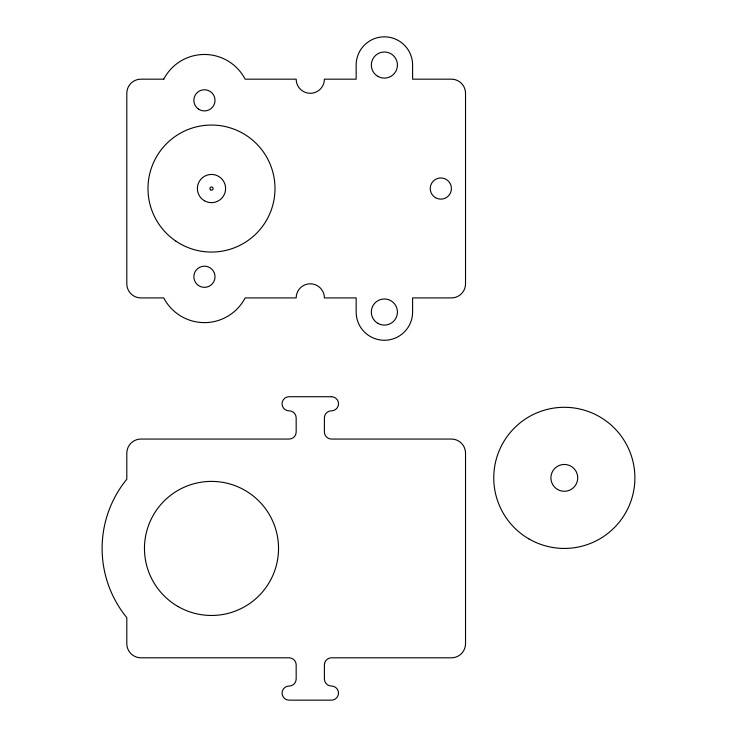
<?xml version="1.0" encoding="UTF-8"?>
<svg xmlns="http://www.w3.org/2000/svg" width="737" height="737" viewBox="0 0 737 737"><rect width="100%" height="100%" fill="white"/><g stroke="black" fill="none" stroke-linecap="round" stroke-linejoin="round"><path stroke-width="1.11" d="M163.743 79.172L140.924 79.172A14.114 14.114 0 0 0 126.81 93.286L126.81 283.809A14.114 14.114 0 0 0 140.924 297.923L163.743 297.923A45.869 45.869 0 0 0 245.126 297.923L296.173 297.923A14.114 14.114 0 0 1 310.286 283.809A14.114 14.114 0 0 1 324.4 297.923L356.155 297.923L356.155 312.037A28.227 28.227 0 0 0 384.373 340.264A28.227 28.227 0 0 0 412.6 312.037L412.6 297.923L451.413 297.923A14.114 14.114 0 0 0 465.526 283.809L465.526 93.286A14.114 14.114 0 0 0 451.413 79.172L412.6 79.172L412.6 65.059A28.227 28.227 0 0 0 384.373 36.832A28.227 28.227 0 0 0 356.155 65.059L356.155 79.172L324.4 79.172A14.114 14.114 0 0 1 310.286 93.286A14.114 14.114 0 0 1 296.173 79.172L245.126 79.172A45.869 45.869 0 0 0 163.743 79.172M331.457 396.718L289.116 396.718A7.057 7.057 0 0 0 282.059 403.775A7.057 7.057 0 0 0 289.116 410.831A7.057 7.057 0 0 1 296.173 417.888L296.173 432.002A7.057 7.057 0 0 1 289.116 439.059L140.924 439.059A14.114 14.114 0 0 0 126.81 453.172L126.81 479.207A109.38 109.38 0 0 0 126.81 617.661L126.81 643.696A14.114 14.114 0 0 0 140.924 657.809L289.116 657.809A7.057 7.057 0 0 1 296.173 664.866L296.173 678.98A7.057 7.057 0 0 1 289.116 686.036A7.057 7.057 0 0 0 282.059 693.093A7.057 7.057 0 0 0 289.116 700.15L331.457 700.15A7.057 7.057 0 0 0 338.513 693.093A7.057 7.057 0 0 0 331.457 686.036A7.057 7.057 0 0 1 324.4 678.98L324.4 664.866A7.057 7.057 0 0 1 331.457 657.809L451.413 657.809A14.114 14.114 0 0 0 465.526 643.696L465.526 453.172A14.114 14.114 0 0 0 451.413 439.059L331.457 439.059A7.057 7.057 0 0 1 324.4 432.002L324.4 417.888A7.057 7.057 0 0 1 331.457 410.831A7.057 7.057 0 0 0 338.513 403.775A7.057 7.057 0 0 0 331.457 396.718M529.037 538.977A70.568 70.568 0 0 0 634.889 477.871A70.568 70.568 0 0 0 529.037 416.755A70.568 70.568 0 0 0 529.037 538.977M557.614 489.479A13.404 13.404 0 0 0 577.725 477.871A13.404 13.404 0 0 0 557.614 466.254A13.404 13.404 0 0 0 557.614 489.479M377.851 76.362A13.054 13.054 0 0 0 397.436 65.059A13.054 13.054 0 0 0 377.851 53.755A13.054 13.054 0 0 0 377.851 76.362M377.851 323.34A13.054 13.054 0 0 0 397.436 312.037A13.054 13.054 0 0 0 377.851 300.733A13.054 13.054 0 0 0 377.851 323.34M198.502 109.104A10.585 10.585 0 0 0 214.992 101.098A10.585 10.585 0 0 0 199.81 90.817A10.585 10.585 0 0 0 198.502 109.104M198.502 285.523A10.585 10.585 0 0 0 214.992 277.508A10.585 10.585 0 0 0 199.81 267.236A10.585 10.585 0 0 0 198.502 285.523M435.539 197.719A10.585 10.585 0 0 0 451.413 188.552A10.585 10.585 0 0 0 435.539 179.377A10.585 10.585 0 0 0 435.539 197.719M175.894 241.146A63.511 63.511 0 0 0 274.837 193.076A63.511 63.511 0 0 0 183.743 131.426A63.511 63.511 0 0 0 175.894 241.146M204.435 200.768A14.114 14.114 0 0 0 225.605 188.552A14.114 14.114 0 0 0 204.435 176.327A14.114 14.114 0 0 0 204.435 200.768M210.598 189.86A1.585 1.585 0 0 0 213.076 188.663A1.585 1.585 0 0 0 210.8 187.115A1.585 1.585 0 0 0 210.598 189.86M177.976 606.487A67.039 67.039 0 0 0 278.531 548.429A67.039 67.039 0 0 0 177.976 490.381A67.039 67.039 0 0 0 177.976 606.487"/></g></svg>
